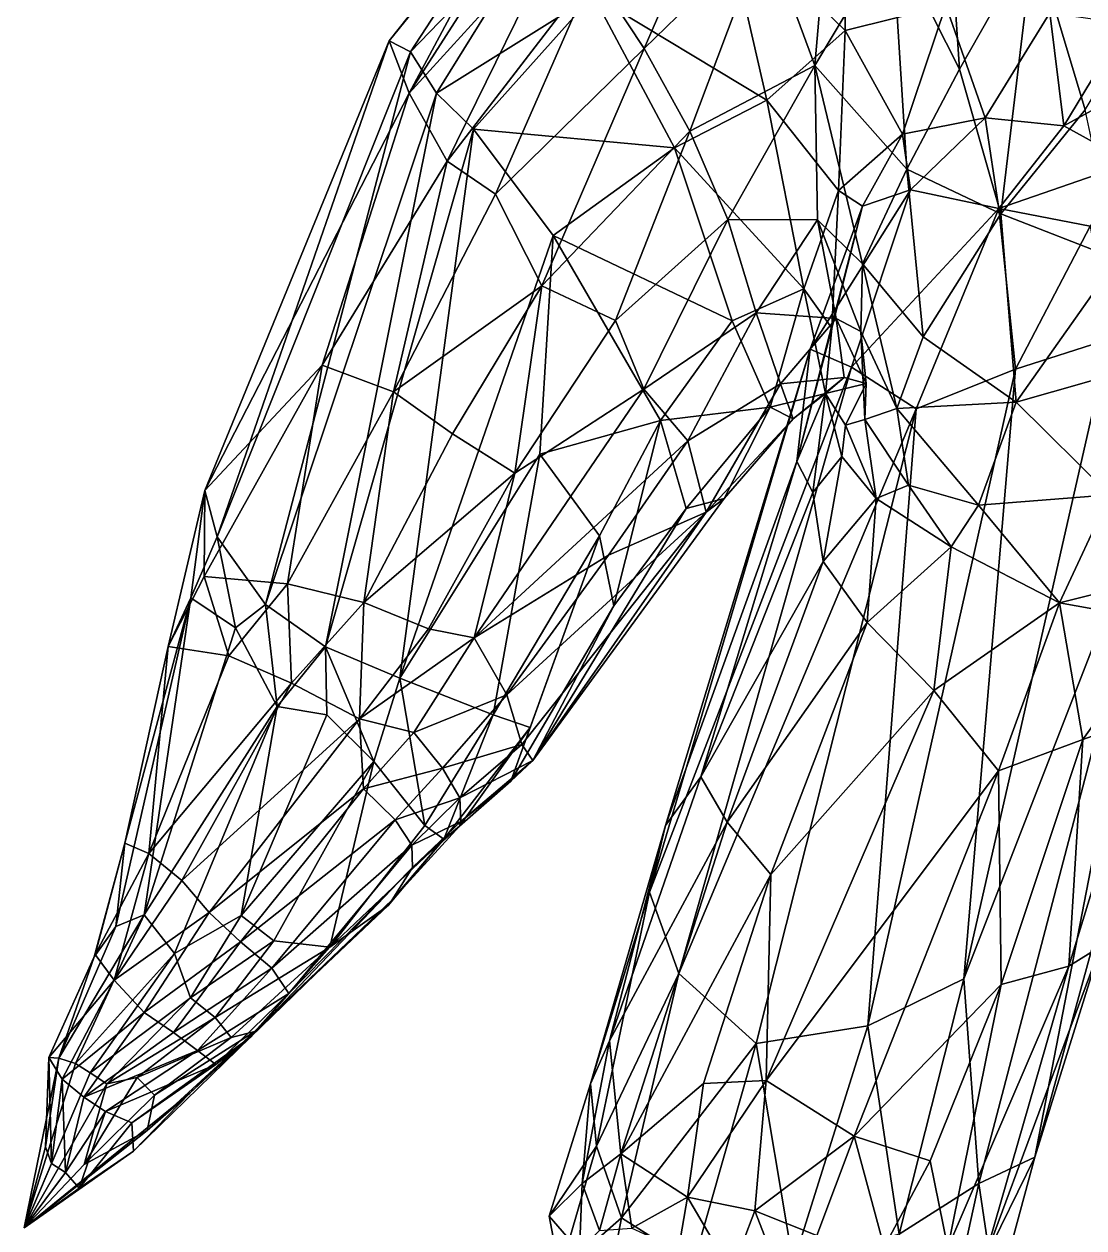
# Model space of a CAD drawing. Extents: x -0.45 to 0.39, y -1.3 to 2.18.
# Drawn here: x -0.4478 to -0.3179, y -0.4862 to -0.3386 of the extents above; entities that cross this region are included whole.
import ezdxf

# ---------------------------------------------------------------- set-up
doc = ezdxf.new("R2010")
doc.units = 0

msp = doc.modelspace()

# ---------------------------------------------------------------- linework, layer by layer
for points in [[(-0.37179, -0.3416, 0.28869), (-0.35744, -0.30849, 0.2949), (-0.37803, -0.33211, 0.27847)], [(-0.35744, -0.30849, 0.2949), (-0.37179, -0.3416, 0.28869), (-0.35698, -0.32717, 0.30084)], [(-0.35698, -0.32717, 0.30084), (-0.35089, -0.3437, 0.30683), (-0.34813, -0.31148, 0.30748)], [(-0.35089, -0.3437, 0.30683), (-0.34142, -0.32778, 0.31772), (-0.34813, -0.31148, 0.30748)], [(-0.33508, -0.31546, 0.33056), (-0.34142, -0.32778, 0.31772), (-0.33317, -0.34412, 0.3252)], [(-0.33317, -0.34412, 0.3252), (-0.32404, -0.32808, 0.34252), (-0.33508, -0.31546, 0.33056)], [(-0.40305, -0.34065, 0.23072), (-0.38503, -0.31794, 0.24271), (-0.38516, -0.31857, 0.23251)], [(-0.40305, -0.34065, 0.23072), (-0.40061, -0.34706, 0.25035), (-0.38503, -0.31794, 0.24271)], [(-0.40045, -0.34203, 0.22107), (-0.40305, -0.34065, 0.23072), (-0.38516, -0.31857, 0.23251)], [(-0.38347, -0.32037, 0.25626), (-0.38503, -0.31794, 0.24271), (-0.40061, -0.34706, 0.25035)], [(-0.40045, -0.34203, 0.22107), (-0.38516, -0.31857, 0.23251), (-0.38272, -0.32362, 0.22784)], [(-0.40061, -0.34706, 0.25035), (-0.38159, -0.3262, 0.26818), (-0.38347, -0.32037, 0.25626)], [(-0.34699, -0.3215, 0.22285), (-0.34719, -0.3394, 0.22624), (-0.36203, -0.32495, 0.22889)], [(-0.33483, -0.33635, 0.21745), (-0.34719, -0.3394, 0.22624), (-0.34699, -0.3215, 0.22285)], [(-0.39723, -0.34708, 0.21446), (-0.40045, -0.34203, 0.22107), (-0.38272, -0.32362, 0.22784)], [(-0.38272, -0.32362, 0.22784), (-0.37804, -0.33505, 0.22771), (-0.39723, -0.34708, 0.21446)], [(-0.36203, -0.32495, 0.22889), (-0.35676, -0.34795, 0.23725), (-0.37804, -0.33505, 0.22771)], [(-0.34719, -0.3394, 0.22624), (-0.35676, -0.34795, 0.23725), (-0.36203, -0.32495, 0.22889)], [(-0.39592, -0.3554, 0.26548), (-0.38159, -0.3262, 0.26818), (-0.40061, -0.34706, 0.25035)], [(-0.39592, -0.3554, 0.26548), (-0.37803, -0.33211, 0.27847), (-0.38159, -0.3262, 0.26818)], [(-0.3662, -0.35172, 0.29536), (-0.35698, -0.32717, 0.30084), (-0.37179, -0.3416, 0.28869)], [(-0.35698, -0.32717, 0.30084), (-0.3662, -0.35172, 0.29536), (-0.35089, -0.3437, 0.30683)], [(-0.34142, -0.32778, 0.31772), (-0.35089, -0.3437, 0.30683), (-0.3396, -0.35641, 0.31489)], [(-0.3396, -0.35641, 0.31489), (-0.33317, -0.34412, 0.3252), (-0.34142, -0.32778, 0.31772)], [(-0.32404, -0.32808, 0.34252), (-0.33317, -0.34412, 0.3252), (-0.32808, -0.36187, 0.32076)], [(-0.32808, -0.36187, 0.32076), (-0.31777, -0.34913, 0.33555), (-0.32404, -0.32808, 0.34252)], [(-0.32404, -0.32808, 0.34252), (-0.31777, -0.34913, 0.33555), (-0.31122, -0.33827, 0.34846)], [(-0.39003, -0.35945, 0.27428), (-0.37803, -0.33211, 0.27847), (-0.39592, -0.3554, 0.26548)], [(-0.39003, -0.35945, 0.27428), (-0.37179, -0.3416, 0.28869), (-0.37803, -0.33211, 0.27847)], [(-0.39272, -0.35151, 0.21116), (-0.39723, -0.34708, 0.21446), (-0.37804, -0.33505, 0.22771)], [(-0.37804, -0.33505, 0.22771), (-0.36807, -0.35378, 0.23669), (-0.39272, -0.35151, 0.21116)], [(-0.36807, -0.35378, 0.23669), (-0.37804, -0.33505, 0.22771), (-0.35676, -0.34795, 0.23725)], [(-0.33483, -0.33635, 0.21745), (-0.34016, -0.3521, 0.21792), (-0.34719, -0.3394, 0.22624)], [(-0.33003, -0.35012, 0.20637), (-0.34016, -0.3521, 0.21792), (-0.33483, -0.33635, 0.21745)], [(-0.32211, -0.33722, 0.2117), (-0.33003, -0.35012, 0.20637), (-0.33483, -0.33635, 0.21745)], [(-0.32036, -0.3511, 0.20284), (-0.33003, -0.35012, 0.20637), (-0.32211, -0.33722, 0.2117)], [(-0.31279, -0.33853, 0.20941), (-0.32036, -0.3511, 0.20284), (-0.32211, -0.33722, 0.2117)], [(-0.31279, -0.33853, 0.20941), (-0.30607, -0.34323, 0.20813), (-0.32036, -0.3511, 0.20284)], [(-0.42414, -0.40146, 0.21953), (-0.42563, -0.39577, 0.23639), (-0.40305, -0.34065, 0.23072)], [(-0.42563, -0.39577, 0.23639), (-0.40061, -0.34706, 0.25035), (-0.40305, -0.34065, 0.23072)], [(-0.42414, -0.40146, 0.21953), (-0.40305, -0.34065, 0.23072), (-0.40045, -0.34203, 0.22107)], [(-0.34719, -0.3394, 0.22624), (-0.34797, -0.35899, 0.23458), (-0.35676, -0.34795, 0.23725)], [(-0.34016, -0.3521, 0.21792), (-0.34797, -0.35899, 0.23458), (-0.34719, -0.3394, 0.22624)], [(-0.4182, -0.40975, 0.20954), (-0.42414, -0.40146, 0.21953), (-0.40045, -0.34203, 0.22107)], [(-0.4182, -0.40975, 0.20954), (-0.40045, -0.34203, 0.22107), (-0.39723, -0.34708, 0.21446)], [(-0.38435, -0.37071, 0.28103), (-0.37179, -0.3416, 0.28869), (-0.39003, -0.35945, 0.27428)], [(-0.37179, -0.3416, 0.28869), (-0.38435, -0.37071, 0.28103), (-0.3662, -0.35172, 0.29536)], [(-0.36154, -0.36255, 0.2973), (-0.35089, -0.3437, 0.30683), (-0.3662, -0.35172, 0.29536)], [(-0.35058, -0.36262, 0.30222), (-0.35089, -0.3437, 0.30683), (-0.36154, -0.36255, 0.2973)], [(-0.34506, -0.36801, 0.3062), (-0.35089, -0.3437, 0.30683), (-0.35058, -0.36262, 0.30222)], [(-0.34506, -0.36801, 0.3062), (-0.3396, -0.35641, 0.31489), (-0.35089, -0.3437, 0.30683)], [(-0.30607, -0.34323, 0.20813), (-0.31215, -0.35562, 0.20112), (-0.32036, -0.3511, 0.20284)], [(-0.33317, -0.34412, 0.3252), (-0.3396, -0.35641, 0.31489), (-0.32808, -0.36187, 0.32076)], [(-0.42563, -0.39577, 0.23639), (-0.41127, -0.38041, 0.2567), (-0.40061, -0.34706, 0.25035)], [(-0.41083, -0.41495, 0.20322), (-0.4182, -0.40975, 0.20954), (-0.39723, -0.34708, 0.21446)], [(-0.41127, -0.38041, 0.2567), (-0.39592, -0.3554, 0.26548), (-0.40061, -0.34706, 0.25035)], [(-0.39723, -0.34708, 0.21446), (-0.39272, -0.35151, 0.21116), (-0.41083, -0.41495, 0.20322)], [(-0.35676, -0.34795, 0.23725), (-0.35223, -0.37107, 0.2485), (-0.36807, -0.35378, 0.23669)], [(-0.34797, -0.35899, 0.23458), (-0.35223, -0.37107, 0.2485), (-0.35676, -0.34795, 0.23725)], [(-0.31777, -0.34913, 0.33555), (-0.32808, -0.36187, 0.32076), (-0.31384, -0.36744, 0.3219)], [(-0.33003, -0.35012, 0.20637), (-0.33917, -0.35892, 0.19894), (-0.34016, -0.3521, 0.21792)], [(-0.32835, -0.3612, 0.19031), (-0.33917, -0.35892, 0.19894), (-0.33003, -0.35012, 0.20637)], [(-0.32036, -0.3511, 0.20284), (-0.32835, -0.3612, 0.19031), (-0.33003, -0.35012, 0.20637)], [(-0.32036, -0.3511, 0.20284), (-0.31215, -0.35562, 0.20112), (-0.32835, -0.3612, 0.19031)], [(-0.40175, -0.41878, 0.20201), (-0.41083, -0.41495, 0.20322), (-0.39272, -0.35151, 0.21116)], [(-0.39272, -0.35151, 0.21116), (-0.38295, -0.36454, 0.21816), (-0.40175, -0.41878, 0.20201)], [(-0.38295, -0.36454, 0.21816), (-0.39272, -0.35151, 0.21116), (-0.36807, -0.35378, 0.23669)], [(-0.3753, -0.37493, 0.2872), (-0.3662, -0.35172, 0.29536), (-0.38435, -0.37071, 0.28103)], [(-0.3753, -0.37493, 0.2872), (-0.36154, -0.36255, 0.2973), (-0.3662, -0.35172, 0.29536)], [(-0.34016, -0.3521, 0.21792), (-0.34504, -0.36091, 0.21502), (-0.34797, -0.35899, 0.23458)], [(-0.33917, -0.35892, 0.19894), (-0.34504, -0.36091, 0.21502), (-0.34016, -0.3521, 0.21792)], [(-0.36807, -0.35378, 0.23669), (-0.36103, -0.375, 0.24756), (-0.38295, -0.36454, 0.21816)], [(-0.36103, -0.375, 0.24756), (-0.36807, -0.35378, 0.23669), (-0.35223, -0.37107, 0.2485)], [(-0.41127, -0.38041, 0.2567), (-0.40252, -0.38368, 0.2665), (-0.39592, -0.3554, 0.26548)], [(-0.40252, -0.38368, 0.2665), (-0.39003, -0.35945, 0.27428), (-0.39592, -0.3554, 0.26548)], [(-0.31215, -0.35562, 0.20112), (-0.31714, -0.36338, 0.18804), (-0.32835, -0.3612, 0.19031)], [(-0.3396, -0.35641, 0.31489), (-0.34506, -0.36801, 0.3062), (-0.33761, -0.37693, 0.30736)], [(-0.33761, -0.37693, 0.30736), (-0.32808, -0.36187, 0.32076), (-0.3396, -0.35641, 0.31489)], [(-0.39003, -0.35945, 0.27428), (-0.40252, -0.38368, 0.2665), (-0.38435, -0.37071, 0.28103)], [(-0.34797, -0.35899, 0.23458), (-0.34882, -0.37587, 0.24497), (-0.35223, -0.37107, 0.2485)], [(-0.35146, -0.37845, 0.20666), (-0.34504, -0.36091, 0.21502), (-0.33917, -0.35892, 0.19894)], [(-0.34639, -0.38065, 0.19182), (-0.35146, -0.37845, 0.20666), (-0.33917, -0.35892, 0.19894)], [(-0.34504, -0.36091, 0.21502), (-0.34882, -0.37587, 0.24497), (-0.34797, -0.35899, 0.23458)], [(-0.34639, -0.38065, 0.19182), (-0.33917, -0.35892, 0.19894), (-0.32835, -0.3612, 0.19031)], [(-0.35311, -0.39222, 0.23801), (-0.34882, -0.37587, 0.24497), (-0.34504, -0.36091, 0.21502)], [(-0.35146, -0.37845, 0.20666), (-0.35311, -0.39222, 0.23801), (-0.34504, -0.36091, 0.21502)], [(-0.33848, -0.38577, 0.18395), (-0.34639, -0.38065, 0.19182), (-0.32835, -0.3612, 0.19031)], [(-0.33848, -0.38577, 0.18395), (-0.32835, -0.3612, 0.19031), (-0.32631, -0.3809, 0.18282)], [(-0.32835, -0.3612, 0.19031), (-0.31714, -0.36338, 0.18804), (-0.32631, -0.3809, 0.18282)], [(-0.37185, -0.38337, 0.2873), (-0.36154, -0.36255, 0.2973), (-0.3753, -0.37493, 0.2872)], [(-0.35806, -0.374, 0.29238), (-0.36154, -0.36255, 0.2973), (-0.37185, -0.38337, 0.2873)], [(-0.35806, -0.374, 0.29238), (-0.35058, -0.36262, 0.30222), (-0.36154, -0.36255, 0.2973)], [(-0.34829, -0.3747, 0.29171), (-0.35058, -0.36262, 0.30222), (-0.35806, -0.374, 0.29238)], [(-0.34526, -0.37631, 0.30018), (-0.34506, -0.36801, 0.3062), (-0.35058, -0.36262, 0.30222)], [(-0.34526, -0.37631, 0.30018), (-0.35058, -0.36262, 0.30222), (-0.34829, -0.3747, 0.29171)], [(-0.32808, -0.36187, 0.32076), (-0.33761, -0.37693, 0.30736), (-0.32622, -0.38496, 0.30389)], [(-0.32622, -0.38496, 0.30389), (-0.31384, -0.36744, 0.3219), (-0.32808, -0.36187, 0.32076)], [(-0.32631, -0.3809, 0.18282), (-0.31714, -0.36338, 0.18804), (-0.31482, -0.37724, 0.18593)], [(-0.38458, -0.39131, 0.21314), (-0.40175, -0.41878, 0.20201), (-0.38295, -0.36454, 0.21816)], [(-0.38295, -0.36454, 0.21816), (-0.36978, -0.38721, 0.2386), (-0.38458, -0.39131, 0.21314)], [(-0.36978, -0.38721, 0.2386), (-0.38295, -0.36454, 0.21816), (-0.36103, -0.375, 0.24756)], [(-0.34086, -0.38571, 0.29925), (-0.34506, -0.36801, 0.3062), (-0.34526, -0.37631, 0.30018)], [(-0.34086, -0.38571, 0.29925), (-0.33761, -0.37693, 0.30736), (-0.34506, -0.36801, 0.3062)], [(-0.31384, -0.36744, 0.3219), (-0.32622, -0.38496, 0.30389), (-0.30337, -0.37847, 0.31176)], [(-0.39529, -0.38884, 0.27369), (-0.38435, -0.37071, 0.28103), (-0.40252, -0.38368, 0.2665)], [(-0.39529, -0.38884, 0.27369), (-0.38765, -0.39367, 0.27858), (-0.38435, -0.37071, 0.28103)], [(-0.38765, -0.39367, 0.27858), (-0.3753, -0.37493, 0.2872), (-0.38435, -0.37071, 0.28103)], [(-0.36103, -0.375, 0.24756), (-0.35223, -0.37107, 0.2485), (-0.35638, -0.38556, 0.25587)], [(-0.35223, -0.37107, 0.2485), (-0.34957, -0.38389, 0.26072), (-0.35638, -0.38556, 0.25587)], [(-0.34882, -0.37587, 0.24497), (-0.34957, -0.38389, 0.26072), (-0.35223, -0.37107, 0.2485)], [(-0.36644, -0.38969, 0.28265), (-0.35806, -0.374, 0.29238), (-0.37185, -0.38337, 0.2873)], [(-0.35508, -0.38272, 0.28131), (-0.35806, -0.374, 0.29238), (-0.36644, -0.38969, 0.28265)], [(-0.35508, -0.38272, 0.28131), (-0.34829, -0.3747, 0.29171), (-0.35806, -0.374, 0.29238)], [(-0.34731, -0.38191, 0.27523), (-0.34829, -0.3747, 0.29171), (-0.35508, -0.38272, 0.28131)], [(-0.34459, -0.38266, 0.2859), (-0.34829, -0.3747, 0.29171), (-0.34731, -0.38191, 0.27523)], [(-0.34459, -0.38266, 0.2859), (-0.34526, -0.37631, 0.30018), (-0.34829, -0.3747, 0.29171)], [(-0.3753, -0.37493, 0.2872), (-0.38765, -0.39367, 0.27858), (-0.37185, -0.38337, 0.2873)], [(-0.36103, -0.375, 0.24756), (-0.35638, -0.38556, 0.25587), (-0.36978, -0.38721, 0.2386)], [(-0.34882, -0.37587, 0.24497), (-0.35311, -0.39222, 0.23801), (-0.34957, -0.38389, 0.26072)], [(-0.34476, -0.38708, 0.29471), (-0.34526, -0.37631, 0.30018), (-0.34459, -0.38266, 0.2859)], [(-0.34476, -0.38708, 0.29471), (-0.34086, -0.38571, 0.29925), (-0.34526, -0.37631, 0.30018)], [(-0.33761, -0.37693, 0.30736), (-0.34086, -0.38571, 0.29925), (-0.32622, -0.38496, 0.30389)], [(-0.33264, -0.45562, 0.19824), (-0.31482, -0.37724, 0.18593), (-0.30683, -0.38925, 0.20002)], [(-0.32631, -0.3809, 0.18282), (-0.31482, -0.37724, 0.18593), (-0.33264, -0.45562, 0.19824)], [(-0.37115, -0.44503, 0.21327), (-0.36917, -0.43685, 0.23075), (-0.35146, -0.37845, 0.20666)], [(-0.37115, -0.44503, 0.21327), (-0.35146, -0.37845, 0.20666), (-0.34639, -0.38065, 0.19182)], [(-0.36917, -0.43685, 0.23075), (-0.35311, -0.39222, 0.23801), (-0.35146, -0.37845, 0.20666)], [(-0.31473, -0.39631, 0.29394), (-0.30337, -0.37847, 0.31176), (-0.32622, -0.38496, 0.30389)], [(-0.42573, -0.40631, 0.24985), (-0.41549, -0.40724, 0.26027), (-0.41127, -0.38041, 0.2567)], [(-0.42573, -0.40631, 0.24985), (-0.41127, -0.38041, 0.2567), (-0.42563, -0.39577, 0.23639)], [(-0.41549, -0.40724, 0.26027), (-0.40252, -0.38368, 0.2665), (-0.41127, -0.38041, 0.2567)], [(-0.36755, -0.45499, 0.2015), (-0.37115, -0.44503, 0.21327), (-0.34639, -0.38065, 0.19182)], [(-0.36755, -0.45499, 0.2015), (-0.34639, -0.38065, 0.19182), (-0.33848, -0.38577, 0.18395)], [(-0.35356, -0.387, 0.26847), (-0.34731, -0.38191, 0.27523), (-0.35508, -0.38272, 0.28131)], [(-0.34957, -0.38389, 0.26072), (-0.34731, -0.38191, 0.27523), (-0.35356, -0.387, 0.26847)], [(-0.34957, -0.38389, 0.26072), (-0.34459, -0.38266, 0.2859), (-0.34731, -0.38191, 0.27523)], [(-0.33848, -0.38577, 0.18395), (-0.32631, -0.3809, 0.18282), (-0.34438, -0.46138, 0.19526)], [(-0.34438, -0.46138, 0.19526), (-0.32631, -0.3809, 0.18282), (-0.33264, -0.45562, 0.19824)], [(-0.36644, -0.38969, 0.28265), (-0.37185, -0.38337, 0.2873), (-0.39265, -0.41384, 0.27559)], [(-0.39265, -0.41384, 0.27559), (-0.37185, -0.38337, 0.2873), (-0.38765, -0.39367, 0.27858)], [(-0.3642, -0.39842, 0.27483), (-0.35508, -0.38272, 0.28131), (-0.36644, -0.38969, 0.28265)], [(-0.35356, -0.387, 0.26847), (-0.35508, -0.38272, 0.28131), (-0.3642, -0.39842, 0.27483)], [(-0.34957, -0.38389, 0.26072), (-0.34714, -0.38777, 0.28397), (-0.34459, -0.38266, 0.2859)], [(-0.34714, -0.38777, 0.28397), (-0.34476, -0.38708, 0.29471), (-0.34459, -0.38266, 0.2859)], [(-0.41549, -0.40724, 0.26027), (-0.40613, -0.4095, 0.26799), (-0.40252, -0.38368, 0.2665)], [(-0.40613, -0.4095, 0.26799), (-0.39529, -0.38884, 0.27369), (-0.40252, -0.38368, 0.2665)], [(-0.35638, -0.38556, 0.25587), (-0.34957, -0.38389, 0.26072), (-0.35356, -0.387, 0.26847)], [(-0.35112, -0.39601, 0.25536), (-0.34957, -0.38389, 0.26072), (-0.35311, -0.39222, 0.23801)], [(-0.34758, -0.3916, 0.27033), (-0.34957, -0.38389, 0.26072), (-0.35112, -0.39601, 0.25536)], [(-0.34957, -0.38389, 0.26072), (-0.34758, -0.3916, 0.27033), (-0.34714, -0.38777, 0.28397)], [(-0.33085, -0.39759, 0.29103), (-0.32622, -0.38496, 0.30389), (-0.34086, -0.38571, 0.29925)], [(-0.32622, -0.38496, 0.30389), (-0.33085, -0.39759, 0.29103), (-0.31473, -0.39631, 0.29394)], [(-0.36665, -0.39799, 0.25143), (-0.36978, -0.38721, 0.2386), (-0.35638, -0.38556, 0.25587)], [(-0.35809, -0.46358, 0.19648), (-0.36755, -0.45499, 0.2015), (-0.33848, -0.38577, 0.18395)], [(-0.36665, -0.39799, 0.25143), (-0.35638, -0.38556, 0.25587), (-0.36199, -0.39678, 0.26273)], [(-0.35638, -0.38556, 0.25587), (-0.35356, -0.387, 0.26847), (-0.36199, -0.39678, 0.26273)], [(-0.35809, -0.46358, 0.19648), (-0.33848, -0.38577, 0.18395), (-0.34438, -0.46138, 0.19526)], [(-0.34476, -0.38708, 0.29471), (-0.33942, -0.39512, 0.2908), (-0.34086, -0.38571, 0.29925)], [(-0.33085, -0.39759, 0.29103), (-0.34086, -0.38571, 0.29925), (-0.33942, -0.39512, 0.2908)], [(-0.37726, -0.40133, 0.2243), (-0.38458, -0.39131, 0.21314), (-0.36978, -0.38721, 0.2386)], [(-0.37726, -0.40133, 0.2243), (-0.36978, -0.38721, 0.2386), (-0.37553, -0.4099, 0.24283)], [(-0.36978, -0.38721, 0.2386), (-0.36665, -0.39799, 0.25143), (-0.37553, -0.4099, 0.24283)], [(-0.36199, -0.39678, 0.26273), (-0.35356, -0.387, 0.26847), (-0.3642, -0.39842, 0.27483)], [(-0.34714, -0.38777, 0.28397), (-0.34758, -0.3916, 0.27033), (-0.34339, -0.39675, 0.28111)], [(-0.34714, -0.38777, 0.28397), (-0.34339, -0.39675, 0.28111), (-0.34476, -0.38708, 0.29471)], [(-0.33942, -0.39512, 0.2908), (-0.34476, -0.38708, 0.29471), (-0.34339, -0.39675, 0.28111)], [(-0.39529, -0.38884, 0.27369), (-0.40613, -0.4095, 0.26799), (-0.38765, -0.39367, 0.27858)], [(-0.33264, -0.45562, 0.19824), (-0.30683, -0.38925, 0.20002), (-0.3308, -0.48072, 0.21714)], [(-0.3308, -0.48072, 0.21714), (-0.30683, -0.38925, 0.20002), (-0.32392, -0.4775, 0.23094)], [(-0.30683, -0.38925, 0.20002), (-0.31536, -0.44617, 0.22929), (-0.32392, -0.4775, 0.23094)], [(-0.37619, -0.4037, 0.27687), (-0.36644, -0.38969, 0.28265), (-0.39265, -0.41384, 0.27559)], [(-0.3642, -0.39842, 0.27483), (-0.36644, -0.38969, 0.28265), (-0.37619, -0.4037, 0.27687)], [(-0.39032, -0.42329, 0.21114), (-0.40175, -0.41878, 0.20201), (-0.38458, -0.39131, 0.21314)], [(-0.38458, -0.39131, 0.21314), (-0.37726, -0.40133, 0.2243), (-0.39032, -0.42329, 0.21114)], [(-0.36917, -0.43685, 0.23075), (-0.36484, -0.43088, 0.2458), (-0.35311, -0.39222, 0.23801)], [(-0.36484, -0.43088, 0.2458), (-0.35112, -0.39601, 0.25536), (-0.35311, -0.39222, 0.23801)], [(-0.34987, -0.40447, 0.26574), (-0.34758, -0.3916, 0.27033), (-0.35112, -0.39601, 0.25536)], [(-0.34339, -0.39675, 0.28111), (-0.34758, -0.3916, 0.27033), (-0.34987, -0.40447, 0.26574)], [(-0.39822, -0.41275, 0.27311), (-0.38765, -0.39367, 0.27858), (-0.40613, -0.4095, 0.26799)], [(-0.39822, -0.41275, 0.27311), (-0.39265, -0.41384, 0.27559), (-0.38765, -0.39367, 0.27858)], [(-0.3342, -0.40267, 0.28326), (-0.33942, -0.39512, 0.2908), (-0.34339, -0.39675, 0.28111)], [(-0.33942, -0.39512, 0.2908), (-0.3342, -0.40267, 0.28326), (-0.33085, -0.39759, 0.29103)], [(-0.43011, -0.41489, 0.24533), (-0.42573, -0.40631, 0.24985), (-0.42563, -0.39577, 0.23639)], [(-0.42736, -0.40892, 0.22963), (-0.43011, -0.41489, 0.24533), (-0.42563, -0.39577, 0.23639)], [(-0.42736, -0.40892, 0.22963), (-0.42563, -0.39577, 0.23639), (-0.42414, -0.40146, 0.21953)], [(-0.36665, -0.39799, 0.25143), (-0.36199, -0.39678, 0.26273), (-0.38546, -0.42886, 0.25467)], [(-0.38546, -0.42886, 0.25467), (-0.36199, -0.39678, 0.26273), (-0.3642, -0.39842, 0.27483)], [(-0.34987, -0.40447, 0.26574), (-0.35112, -0.39601, 0.25536), (-0.36484, -0.43088, 0.2458)], [(-0.34448, -0.41198, 0.2726), (-0.34339, -0.39675, 0.28111), (-0.34987, -0.40447, 0.26574)], [(-0.3342, -0.40267, 0.28326), (-0.34339, -0.39675, 0.28111), (-0.34448, -0.41198, 0.2726)], [(-0.3209, -0.40953, 0.28146), (-0.31473, -0.39631, 0.29394), (-0.33085, -0.39759, 0.29103)], [(-0.3209, -0.40953, 0.28146), (-0.30089, -0.40451, 0.28629), (-0.31473, -0.39631, 0.29394)], [(-0.37553, -0.4099, 0.24283), (-0.36665, -0.39799, 0.25143), (-0.38546, -0.42886, 0.25467)], [(-0.3209, -0.40953, 0.28146), (-0.33085, -0.39759, 0.29103), (-0.3342, -0.40267, 0.28326)], [(-0.3642, -0.39842, 0.27483), (-0.37619, -0.4037, 0.27687), (-0.38861, -0.42083, 0.27387)], [(-0.38677, -0.4269, 0.26666), (-0.3642, -0.39842, 0.27483), (-0.38861, -0.42083, 0.27387)], [(-0.38546, -0.42886, 0.25467), (-0.3642, -0.39842, 0.27483), (-0.38677, -0.4269, 0.26666)], [(-0.38578, -0.42484, 0.22263), (-0.39032, -0.42329, 0.21114), (-0.37726, -0.40133, 0.2243)], [(-0.37726, -0.40133, 0.2243), (-0.37553, -0.4099, 0.24283), (-0.38812, -0.4314, 0.24191)], [(-0.38578, -0.42484, 0.22263), (-0.37726, -0.40133, 0.2243), (-0.38812, -0.4314, 0.24191)], [(-0.42187, -0.4126, 0.21752), (-0.42736, -0.40892, 0.22963), (-0.42414, -0.40146, 0.21953)], [(-0.42187, -0.4126, 0.21752), (-0.42414, -0.40146, 0.21953), (-0.4182, -0.40975, 0.20954)], [(-0.33631, -0.42031, 0.27688), (-0.3342, -0.40267, 0.28326), (-0.34448, -0.41198, 0.2726)], [(-0.3209, -0.40953, 0.28146), (-0.3342, -0.40267, 0.28326), (-0.33631, -0.42031, 0.27688)], [(-0.38861, -0.42083, 0.27387), (-0.37619, -0.4037, 0.27687), (-0.39265, -0.41384, 0.27559)], [(-0.36162, -0.43643, 0.25829), (-0.34987, -0.40447, 0.26574), (-0.36484, -0.43088, 0.2458)], [(-0.34448, -0.41198, 0.2726), (-0.34987, -0.40447, 0.26574), (-0.36162, -0.43643, 0.25829)], [(-0.30089, -0.40451, 0.28629), (-0.3209, -0.40953, 0.28146), (-0.30776, -0.41191, 0.27482)], [(-0.43011, -0.41489, 0.24533), (-0.42271, -0.41603, 0.25603), (-0.42573, -0.40631, 0.24985)], [(-0.41549, -0.40724, 0.26027), (-0.42573, -0.40631, 0.24985), (-0.42271, -0.41603, 0.25603)], [(-0.42271, -0.41603, 0.25603), (-0.41501, -0.4194, 0.26375), (-0.41549, -0.40724, 0.26027)], [(-0.40613, -0.4095, 0.26799), (-0.41549, -0.40724, 0.26027), (-0.41501, -0.4194, 0.26375)], [(-0.43653, -0.44921, 0.23512), (-0.42736, -0.40892, 0.22963), (-0.43308, -0.4478, 0.22645)], [(-0.43653, -0.44921, 0.23512), (-0.43545, -0.43901, 0.24535), (-0.42736, -0.40892, 0.22963)], [(-0.43011, -0.41489, 0.24533), (-0.42736, -0.40892, 0.22963), (-0.43545, -0.43901, 0.24535)], [(-0.42736, -0.40892, 0.22963), (-0.42187, -0.4126, 0.21752), (-0.43308, -0.4478, 0.22645)], [(-0.41675, -0.42227, 0.20999), (-0.42187, -0.4126, 0.21752), (-0.4182, -0.40975, 0.20954)], [(-0.41675, -0.42227, 0.20999), (-0.4182, -0.40975, 0.20954), (-0.41083, -0.41495, 0.20322)], [(-0.41501, -0.4194, 0.26375), (-0.4067, -0.42375, 0.27033), (-0.40613, -0.4095, 0.26799)], [(-0.39822, -0.41275, 0.27311), (-0.40613, -0.4095, 0.26799), (-0.4067, -0.42375, 0.27033)], [(-0.38812, -0.4314, 0.24191), (-0.37553, -0.4099, 0.24283), (-0.38546, -0.42886, 0.25467)], [(-0.32839, -0.43013, 0.27651), (-0.3209, -0.40953, 0.28146), (-0.33631, -0.42031, 0.27688)], [(-0.32839, -0.43013, 0.27651), (-0.31807, -0.42631, 0.27062), (-0.3209, -0.40953, 0.28146)], [(-0.30776, -0.41191, 0.27482), (-0.3209, -0.40953, 0.28146), (-0.31807, -0.42631, 0.27062)], [(-0.42187, -0.4126, 0.21752), (-0.41675, -0.42227, 0.20999), (-0.43308, -0.4478, 0.22645)], [(-0.39265, -0.41384, 0.27559), (-0.39822, -0.41275, 0.27311), (-0.4067, -0.42375, 0.27033)], [(-0.35626, -0.44284, 0.26611), (-0.34448, -0.41198, 0.2726), (-0.36162, -0.43643, 0.25829)], [(-0.33631, -0.42031, 0.27688), (-0.34448, -0.41198, 0.2726), (-0.35626, -0.44284, 0.26611)], [(-0.31807, -0.42631, 0.27062), (-0.3104, -0.42358, 0.25958), (-0.30776, -0.41191, 0.27482)], [(-0.40004, -0.42543, 0.27214), (-0.39265, -0.41384, 0.27559), (-0.4067, -0.42375, 0.27033)], [(-0.38861, -0.42083, 0.27387), (-0.39265, -0.41384, 0.27559), (-0.40004, -0.42543, 0.27214)], [(-0.43545, -0.43901, 0.24535), (-0.43248, -0.44028, 0.25471), (-0.43011, -0.41489, 0.24533)], [(-0.42271, -0.41603, 0.25603), (-0.43011, -0.41489, 0.24533), (-0.43248, -0.44028, 0.25471)], [(-0.41501, -0.4194, 0.26375), (-0.42271, -0.41603, 0.25603), (-0.43248, -0.44028, 0.25471)], [(-0.41067, -0.42327, 0.205), (-0.41675, -0.42227, 0.20999), (-0.41083, -0.41495, 0.20322)], [(-0.41083, -0.41495, 0.20322), (-0.40175, -0.41878, 0.20201), (-0.40494, -0.429, 0.20553)], [(-0.41067, -0.42327, 0.205), (-0.41083, -0.41495, 0.20322), (-0.40494, -0.429, 0.20553)], [(-0.40494, -0.429, 0.20553), (-0.40175, -0.41878, 0.20201), (-0.39866, -0.43685, 0.21273)], [(-0.40175, -0.41878, 0.20201), (-0.39032, -0.42329, 0.21114), (-0.39866, -0.43685, 0.21273)], [(-0.42847, -0.44357, 0.26125), (-0.41501, -0.4194, 0.26375), (-0.43248, -0.44028, 0.25471)], [(-0.4067, -0.42375, 0.27033), (-0.41501, -0.4194, 0.26375), (-0.42847, -0.44357, 0.26125)], [(-0.35684, -0.46811, 0.26734), (-0.33631, -0.42031, 0.27688), (-0.35626, -0.44284, 0.26611)], [(-0.32839, -0.43013, 0.27651), (-0.33631, -0.42031, 0.27688), (-0.35684, -0.46811, 0.26734)], [(-0.39651, -0.4298, 0.26905), (-0.38861, -0.42083, 0.27387), (-0.40004, -0.42543, 0.27214)], [(-0.38677, -0.4269, 0.26666), (-0.38861, -0.42083, 0.27387), (-0.39651, -0.4298, 0.26905)], [(-0.42934, -0.45254, 0.22126), (-0.43308, -0.4478, 0.22645), (-0.41675, -0.42227, 0.20999)], [(-0.41675, -0.42227, 0.20999), (-0.42117, -0.44787, 0.21633), (-0.42934, -0.45254, 0.22126)], [(-0.42117, -0.44787, 0.21633), (-0.41675, -0.42227, 0.20999), (-0.41067, -0.42327, 0.205)], [(-0.42117, -0.44787, 0.21633), (-0.41067, -0.42327, 0.205), (-0.40494, -0.429, 0.20553)], [(-0.39866, -0.43685, 0.21273), (-0.39032, -0.42329, 0.21114), (-0.39634, -0.4385, 0.22382)], [(-0.39032, -0.42329, 0.21114), (-0.38578, -0.42484, 0.22263), (-0.39634, -0.4385, 0.22382)], [(-0.42512, -0.44752, 0.26466), (-0.4067, -0.42375, 0.27033), (-0.42847, -0.44357, 0.26125)], [(-0.4062, -0.43233, 0.27003), (-0.4067, -0.42375, 0.27033), (-0.42512, -0.44752, 0.26466)], [(-0.4062, -0.43233, 0.27003), (-0.40004, -0.42543, 0.27214), (-0.4067, -0.42375, 0.27033)], [(-0.39634, -0.4385, 0.22382), (-0.38578, -0.42484, 0.22263), (-0.39443, -0.43692, 0.23833)], [(-0.38578, -0.42484, 0.22263), (-0.38812, -0.4314, 0.24191), (-0.39443, -0.43692, 0.23833)], [(-0.3104, -0.42358, 0.25958), (-0.31807, -0.42631, 0.27062), (-0.31977, -0.45409, 0.25674)], [(-0.31977, -0.45409, 0.25674), (-0.3159, -0.45167, 0.24486), (-0.3104, -0.42358, 0.25958)], [(-0.39651, -0.4298, 0.26905), (-0.40004, -0.42543, 0.27214), (-0.4062, -0.43233, 0.27003)], [(-0.31807, -0.42631, 0.27062), (-0.32839, -0.43013, 0.27651), (-0.32804, -0.45632, 0.26583)], [(-0.32804, -0.45632, 0.26583), (-0.31977, -0.45409, 0.25674), (-0.31807, -0.42631, 0.27062)], [(-0.39438, -0.43347, 0.26092), (-0.38677, -0.4269, 0.26666), (-0.39651, -0.4298, 0.26905)], [(-0.38546, -0.42886, 0.25467), (-0.38677, -0.4269, 0.26666), (-0.39438, -0.43347, 0.26092)], [(-0.41716, -0.45096, 0.21717), (-0.42117, -0.44787, 0.21633), (-0.40494, -0.429, 0.20553)], [(-0.41716, -0.45096, 0.21717), (-0.40494, -0.429, 0.20553), (-0.4103, -0.45174, 0.22085)], [(-0.39866, -0.43685, 0.21273), (-0.4103, -0.45174, 0.22085), (-0.40494, -0.429, 0.20553)], [(-0.39425, -0.43634, 0.25037), (-0.38546, -0.42886, 0.25467), (-0.39438, -0.43347, 0.26092)], [(-0.38812, -0.4314, 0.24191), (-0.38546, -0.42886, 0.25467), (-0.39425, -0.43634, 0.25037)], [(-0.4023, -0.43615, 0.26629), (-0.39651, -0.4298, 0.26905), (-0.4062, -0.43233, 0.27003)], [(-0.39438, -0.43347, 0.26092), (-0.39651, -0.4298, 0.26905), (-0.4023, -0.43615, 0.26629)], [(-0.34607, -0.47493, 0.26845), (-0.32839, -0.43013, 0.27651), (-0.35684, -0.46811, 0.26734)], [(-0.34607, -0.47493, 0.26845), (-0.32804, -0.45632, 0.26583), (-0.32839, -0.43013, 0.27651)], [(-0.42125, -0.45109, 0.26588), (-0.4062, -0.43233, 0.27003), (-0.42512, -0.44752, 0.26466)], [(-0.4023, -0.43615, 0.26629), (-0.4062, -0.43233, 0.27003), (-0.42125, -0.45109, 0.26588)], [(-0.39443, -0.43692, 0.23833), (-0.38812, -0.4314, 0.24191), (-0.39425, -0.43634, 0.25037)], [(-0.37604, -0.46323, 0.24358), (-0.36484, -0.43088, 0.2458), (-0.36917, -0.43685, 0.23075)], [(-0.36162, -0.43643, 0.25829), (-0.36484, -0.43088, 0.2458), (-0.37604, -0.46323, 0.24358)], [(-0.40026, -0.43926, 0.25858), (-0.39438, -0.43347, 0.26092), (-0.4023, -0.43615, 0.26629)], [(-0.39425, -0.43634, 0.25037), (-0.39438, -0.43347, 0.26092), (-0.40026, -0.43926, 0.25858)], [(-0.41744, -0.45435, 0.26296), (-0.4023, -0.43615, 0.26629), (-0.42125, -0.45109, 0.26588)], [(-0.41744, -0.45435, 0.26296), (-0.40026, -0.43926, 0.25858), (-0.4023, -0.43615, 0.26629)], [(-0.40019, -0.44199, 0.24836), (-0.39425, -0.43634, 0.25037), (-0.40026, -0.43926, 0.25858)], [(-0.39443, -0.43692, 0.23833), (-0.39425, -0.43634, 0.25037), (-0.40019, -0.44199, 0.24836)], [(-0.37466, -0.47708, 0.25348), (-0.36162, -0.43643, 0.25829), (-0.37604, -0.46323, 0.24358)], [(-0.35626, -0.44284, 0.26611), (-0.36162, -0.43643, 0.25829), (-0.37466, -0.47708, 0.25348)], [(-0.4103, -0.45174, 0.22085), (-0.39866, -0.43685, 0.21273), (-0.39634, -0.4385, 0.22382)], [(-0.40266, -0.44594, 0.2374), (-0.39443, -0.43692, 0.23833), (-0.40019, -0.44199, 0.24836)], [(-0.39443, -0.43692, 0.23833), (-0.40266, -0.44594, 0.2374), (-0.39634, -0.4385, 0.22382)], [(-0.37839, -0.46849, 0.2307), (-0.37604, -0.46323, 0.24358), (-0.36917, -0.43685, 0.23075)], [(-0.37839, -0.46849, 0.2307), (-0.36917, -0.43685, 0.23075), (-0.37115, -0.44503, 0.21327)], [(-0.43545, -0.43901, 0.24535), (-0.43653, -0.44921, 0.23512), (-0.43919, -0.45293, 0.24158)], [(-0.43919, -0.45293, 0.24158), (-0.43905, -0.45265, 0.249), (-0.43545, -0.43901, 0.24535)], [(-0.43248, -0.44028, 0.25471), (-0.43545, -0.43901, 0.24535), (-0.43905, -0.45265, 0.249)], [(-0.40026, -0.43926, 0.25858), (-0.41744, -0.45435, 0.26296), (-0.41535, -0.45745, 0.25609)], [(-0.40019, -0.44199, 0.24836), (-0.40026, -0.43926, 0.25858), (-0.41535, -0.45745, 0.25609)], [(-0.40315, -0.44666, 0.22744), (-0.4103, -0.45174, 0.22085), (-0.39634, -0.4385, 0.22382)], [(-0.40315, -0.44666, 0.22744), (-0.39634, -0.4385, 0.22382), (-0.40266, -0.44594, 0.2374)], [(-0.43905, -0.45265, 0.249), (-0.43676, -0.4558, 0.25498), (-0.43248, -0.44028, 0.25471)], [(-0.42847, -0.44357, 0.26125), (-0.43248, -0.44028, 0.25471), (-0.43676, -0.4558, 0.25498)], [(-0.40266, -0.44594, 0.2374), (-0.40019, -0.44199, 0.24836), (-0.42002, -0.46277, 0.24554)], [(-0.42002, -0.46277, 0.24554), (-0.40019, -0.44199, 0.24836), (-0.41535, -0.45745, 0.25609)], [(-0.42512, -0.44752, 0.26466), (-0.42847, -0.44357, 0.26125), (-0.43676, -0.4558, 0.25498)], [(-0.36451, -0.46845, 0.26371), (-0.35626, -0.44284, 0.26611), (-0.37466, -0.47708, 0.25348)], [(-0.35684, -0.46811, 0.26734), (-0.35626, -0.44284, 0.26611), (-0.36451, -0.46845, 0.26371)], [(-0.37765, -0.47615, 0.2168), (-0.37839, -0.46849, 0.2307), (-0.37115, -0.44503, 0.21327)], [(-0.37765, -0.47615, 0.2168), (-0.37115, -0.44503, 0.21327), (-0.36755, -0.45499, 0.2015)], [(-0.42749, -0.46967, 0.23472), (-0.40266, -0.44594, 0.2374), (-0.42002, -0.46277, 0.24554)], [(-0.40266, -0.44594, 0.2374), (-0.42749, -0.46967, 0.23472), (-0.41952, -0.46211, 0.22802)], [(-0.41952, -0.46211, 0.22802), (-0.40315, -0.44666, 0.22744), (-0.40266, -0.44594, 0.2374)], [(-0.41952, -0.46211, 0.22802), (-0.4103, -0.45174, 0.22085), (-0.40315, -0.44666, 0.22744)], [(-0.31536, -0.44617, 0.22929), (-0.3159, -0.45167, 0.24486), (-0.32392, -0.4775, 0.23094)], [(-0.43653, -0.44921, 0.23512), (-0.43308, -0.4478, 0.22645), (-0.44352, -0.46535, 0.23075)], [(-0.4415, -0.466, 0.22533), (-0.44352, -0.46535, 0.23075), (-0.43308, -0.4478, 0.22645)], [(-0.43308, -0.4478, 0.22645), (-0.42934, -0.45254, 0.22126), (-0.4415, -0.466, 0.22533)], [(-0.43305, -0.45978, 0.25913), (-0.42512, -0.44752, 0.26466), (-0.43676, -0.4558, 0.25498)], [(-0.42125, -0.45109, 0.26588), (-0.42512, -0.44752, 0.26466), (-0.43305, -0.45978, 0.25913)], [(-0.42737, -0.45797, 0.22007), (-0.42934, -0.45254, 0.22126), (-0.42117, -0.44787, 0.21633)], [(-0.42737, -0.45797, 0.22007), (-0.42117, -0.44787, 0.21633), (-0.41716, -0.45096, 0.21717)], [(-0.43919, -0.45293, 0.24158), (-0.43653, -0.44921, 0.23512), (-0.44352, -0.46535, 0.23075)], [(-0.42949, -0.46223, 0.26014), (-0.42125, -0.45109, 0.26588), (-0.43305, -0.45978, 0.25913)], [(-0.41744, -0.45435, 0.26296), (-0.42125, -0.45109, 0.26588), (-0.42949, -0.46223, 0.26014)], [(-0.42435, -0.46039, 0.22062), (-0.42737, -0.45797, 0.22007), (-0.41716, -0.45096, 0.21717)], [(-0.42435, -0.46039, 0.22062), (-0.41716, -0.45096, 0.21717), (-0.4103, -0.45174, 0.22085)], [(-0.43905, -0.45265, 0.249), (-0.43919, -0.45293, 0.24158), (-0.44473, -0.46528, 0.24332)], [(-0.43676, -0.4558, 0.25498), (-0.43905, -0.45265, 0.249), (-0.44473, -0.46528, 0.24332)], [(-0.44352, -0.46535, 0.23075), (-0.44473, -0.46528, 0.24332), (-0.43919, -0.45293, 0.24158)], [(-0.43967, -0.46715, 0.22221), (-0.4415, -0.466, 0.22533), (-0.42934, -0.45254, 0.22126)], [(-0.42934, -0.45254, 0.22126), (-0.42737, -0.45797, 0.22007), (-0.43967, -0.46715, 0.22221)], [(-0.42242, -0.46284, 0.22355), (-0.42435, -0.46039, 0.22062), (-0.4103, -0.45174, 0.22085)], [(-0.42242, -0.46284, 0.22355), (-0.4103, -0.45174, 0.22085), (-0.41952, -0.46211, 0.22802)], [(-0.3159, -0.45167, 0.24486), (-0.31977, -0.45409, 0.25674), (-0.33017, -0.49023, 0.2447)], [(-0.33017, -0.49023, 0.2447), (-0.32392, -0.4775, 0.23094), (-0.3159, -0.45167, 0.24486)], [(-0.42654, -0.46441, 0.25666), (-0.41744, -0.45435, 0.26296), (-0.42949, -0.46223, 0.26014)], [(-0.41535, -0.45745, 0.25609), (-0.41744, -0.45435, 0.26296), (-0.42654, -0.46441, 0.25666)], [(-0.31977, -0.45409, 0.25674), (-0.32804, -0.45632, 0.26583), (-0.3346, -0.48863, 0.25628)], [(-0.3346, -0.48863, 0.25628), (-0.33017, -0.49023, 0.2447), (-0.31977, -0.45409, 0.25674)], [(-0.44473, -0.46528, 0.24332), (-0.4431, -0.46793, 0.24871), (-0.43676, -0.4558, 0.25498)], [(-0.43305, -0.45978, 0.25913), (-0.43676, -0.4558, 0.25498), (-0.4431, -0.46793, 0.24871)], [(-0.37458, -0.48495, 0.2055), (-0.37765, -0.47615, 0.2168), (-0.36755, -0.45499, 0.2015)], [(-0.37458, -0.48495, 0.2055), (-0.36755, -0.45499, 0.2015), (-0.35809, -0.46358, 0.19648)], [(-0.34438, -0.46138, 0.19526), (-0.33264, -0.45562, 0.19824), (-0.34056, -0.48692, 0.20684)], [(-0.34056, -0.48692, 0.20684), (-0.33264, -0.45562, 0.19824), (-0.3308, -0.48072, 0.21714)], [(-0.32804, -0.45632, 0.26583), (-0.34607, -0.47493, 0.26845), (-0.33677, -0.47794, 0.26434)], [(-0.33677, -0.47794, 0.26434), (-0.3346, -0.48863, 0.25628), (-0.32804, -0.45632, 0.26583)], [(-0.43763, -0.46849, 0.22056), (-0.43967, -0.46715, 0.22221), (-0.42737, -0.45797, 0.22007)], [(-0.42737, -0.45797, 0.22007), (-0.42435, -0.46039, 0.22062), (-0.43763, -0.46849, 0.22056)], [(-0.42429, -0.46612, 0.25141), (-0.41535, -0.45745, 0.25609), (-0.42654, -0.46441, 0.25666)], [(-0.42002, -0.46277, 0.24554), (-0.41535, -0.45745, 0.25609), (-0.42429, -0.46612, 0.25141)], [(-0.4431, -0.46793, 0.24871), (-0.44047, -0.47016, 0.24942), (-0.43305, -0.45978, 0.25913)], [(-0.42949, -0.46223, 0.26014), (-0.43305, -0.45978, 0.25913), (-0.44047, -0.47016, 0.24942)], [(-0.42435, -0.46039, 0.22062), (-0.43392, -0.46774, 0.22099), (-0.43763, -0.46849, 0.22056)], [(-0.42435, -0.46039, 0.22062), (-0.42242, -0.46284, 0.22355), (-0.43392, -0.46774, 0.22099)], [(-0.35809, -0.46358, 0.19648), (-0.34438, -0.46138, 0.19526), (-0.35353, -0.49053, 0.20025)], [(-0.35353, -0.49053, 0.20025), (-0.34438, -0.46138, 0.19526), (-0.34056, -0.48692, 0.20684)], [(-0.42654, -0.46441, 0.25666), (-0.42949, -0.46223, 0.26014), (-0.44047, -0.47016, 0.24942)], [(-0.42002, -0.46277, 0.24554), (-0.42429, -0.46612, 0.25141), (-0.43458, -0.4733, 0.24264)], [(-0.43436, -0.47678, 0.23348), (-0.42002, -0.46277, 0.24554), (-0.43458, -0.4733, 0.24264)], [(-0.42749, -0.46967, 0.23472), (-0.42002, -0.46277, 0.24554), (-0.43436, -0.47678, 0.23348)], [(-0.42242, -0.46284, 0.22355), (-0.43179, -0.4699, 0.223), (-0.43392, -0.46774, 0.22099)], [(-0.43268, -0.47421, 0.22511), (-0.41952, -0.46211, 0.22802), (-0.42749, -0.46967, 0.23472)], [(-0.41952, -0.46211, 0.22802), (-0.43268, -0.47421, 0.22511), (-0.43179, -0.4699, 0.223)], [(-0.42242, -0.46284, 0.22355), (-0.41952, -0.46211, 0.22802), (-0.43179, -0.4699, 0.223)], [(-0.37939, -0.48072, 0.24388), (-0.37466, -0.47708, 0.25348), (-0.37604, -0.46323, 0.24358)], [(-0.37939, -0.48072, 0.24388), (-0.37604, -0.46323, 0.24358), (-0.37839, -0.46849, 0.2307)], [(-0.43779, -0.47188, 0.24726), (-0.42654, -0.46441, 0.25666), (-0.44047, -0.47016, 0.24942)], [(-0.42429, -0.46612, 0.25141), (-0.42654, -0.46441, 0.25666), (-0.43779, -0.47188, 0.24726)], [(-0.36576, -0.49052, 0.19962), (-0.37458, -0.48495, 0.2055), (-0.35809, -0.46358, 0.19648)], [(-0.36576, -0.49052, 0.19962), (-0.35809, -0.46358, 0.19648), (-0.35353, -0.49053, 0.20025)], [(-0.44517, -0.47622, 0.22643), (-0.44352, -0.46535, 0.23075), (-0.44778, -0.48614, 0.2154)], [(-0.44352, -0.46535, 0.23075), (-0.4415, -0.466, 0.22533), (-0.44778, -0.48614, 0.2154)], [(-0.4415, -0.466, 0.22533), (-0.43967, -0.46715, 0.22221), (-0.44778, -0.48614, 0.2154)], [(-0.44473, -0.46528, 0.24332), (-0.44352, -0.46535, 0.23075), (-0.44517, -0.47622, 0.22643)], [(-0.44517, -0.47622, 0.22643), (-0.44443, -0.47828, 0.23205), (-0.44473, -0.46528, 0.24332)], [(-0.4431, -0.46793, 0.24871), (-0.44473, -0.46528, 0.24332), (-0.44443, -0.47828, 0.23205)], [(-0.43458, -0.4733, 0.24264), (-0.42429, -0.46612, 0.25141), (-0.43779, -0.47188, 0.24726)], [(-0.43967, -0.46715, 0.22221), (-0.43763, -0.46849, 0.22056), (-0.44778, -0.48614, 0.2154)], [(-0.43392, -0.46774, 0.22099), (-0.44043, -0.4784, 0.21857), (-0.43763, -0.46849, 0.22056)], [(-0.43392, -0.46774, 0.22099), (-0.43179, -0.4699, 0.223), (-0.44043, -0.4784, 0.21857)], [(-0.43763, -0.46849, 0.22056), (-0.44043, -0.4784, 0.21857), (-0.44778, -0.48614, 0.2154)], [(-0.44443, -0.47828, 0.23205), (-0.44272, -0.47938, 0.23362), (-0.4431, -0.46793, 0.24871)], [(-0.44047, -0.47016, 0.24942), (-0.4431, -0.46793, 0.24871), (-0.44272, -0.47938, 0.23362)], [(-0.38344, -0.48473, 0.23236), (-0.37939, -0.48072, 0.24388), (-0.37839, -0.46849, 0.2307)], [(-0.38344, -0.48473, 0.23236), (-0.37839, -0.46849, 0.2307), (-0.37765, -0.47615, 0.2168)], [(-0.36451, -0.46845, 0.26371), (-0.37466, -0.47708, 0.25348), (-0.36649, -0.48242, 0.26157)], [(-0.35684, -0.46811, 0.26734), (-0.36451, -0.46845, 0.26371), (-0.36649, -0.48242, 0.26157)], [(-0.35826, -0.48408, 0.26583), (-0.35684, -0.46811, 0.26734), (-0.36649, -0.48242, 0.26157)], [(-0.34607, -0.47493, 0.26845), (-0.35684, -0.46811, 0.26734), (-0.35826, -0.48408, 0.26583)], [(-0.42749, -0.46967, 0.23472), (-0.43436, -0.47678, 0.23348), (-0.44778, -0.48614, 0.2154)], [(-0.42749, -0.46967, 0.23472), (-0.44778, -0.48614, 0.2154), (-0.43268, -0.47421, 0.22511)], [(-0.43779, -0.47188, 0.24726), (-0.44047, -0.47016, 0.24942), (-0.44272, -0.47938, 0.23362)], [(-0.44043, -0.4784, 0.21857), (-0.43179, -0.4699, 0.223), (-0.43268, -0.47421, 0.22511)], [(-0.44105, -0.48128, 0.23016), (-0.43779, -0.47188, 0.24726), (-0.44272, -0.47938, 0.23362)], [(-0.43458, -0.4733, 0.24264), (-0.43779, -0.47188, 0.24726), (-0.44105, -0.48128, 0.23016)], [(-0.43436, -0.47678, 0.23348), (-0.43458, -0.4733, 0.24264), (-0.44105, -0.48128, 0.23016)], [(-0.43268, -0.47421, 0.22511), (-0.44778, -0.48614, 0.2154), (-0.44043, -0.4784, 0.21857)], [(-0.35066, -0.48709, 0.26616), (-0.34607, -0.47493, 0.26845), (-0.35826, -0.48408, 0.26583)], [(-0.35066, -0.48709, 0.26616), (-0.34238, -0.48854, 0.26336), (-0.34607, -0.47493, 0.26845)], [(-0.33677, -0.47794, 0.26434), (-0.34607, -0.47493, 0.26845), (-0.34238, -0.48854, 0.26336)], [(-0.44443, -0.47828, 0.23205), (-0.44517, -0.47622, 0.22643), (-0.44778, -0.48614, 0.2154)], [(-0.38213, -0.49158, 0.2186), (-0.38344, -0.48473, 0.23236), (-0.37765, -0.47615, 0.2168)], [(-0.38213, -0.49158, 0.2186), (-0.37765, -0.47615, 0.2168), (-0.37458, -0.48495, 0.2055)], [(-0.43436, -0.47678, 0.23348), (-0.44105, -0.48128, 0.23016), (-0.44778, -0.48614, 0.2154)], [(-0.37466, -0.47708, 0.25348), (-0.37939, -0.48072, 0.24388), (-0.37727, -0.48648, 0.24718)], [(-0.37332, -0.4862, 0.25359), (-0.37466, -0.47708, 0.25348), (-0.37727, -0.48648, 0.24718)], [(-0.37332, -0.4862, 0.25359), (-0.36649, -0.48242, 0.26157), (-0.37466, -0.47708, 0.25348)], [(-0.34238, -0.48854, 0.26336), (-0.3346, -0.48863, 0.25628), (-0.33677, -0.47794, 0.26434)], [(-0.3308, -0.48072, 0.21714), (-0.32392, -0.4775, 0.23094), (-0.32866, -0.49502, 0.2347)], [(-0.32866, -0.49502, 0.2347), (-0.32392, -0.4775, 0.23094), (-0.33017, -0.49023, 0.2447)], [(-0.44272, -0.47938, 0.23362), (-0.44443, -0.47828, 0.23205), (-0.44778, -0.48614, 0.2154)], [(-0.44105, -0.48128, 0.23016), (-0.44272, -0.47938, 0.23362), (-0.44778, -0.48614, 0.2154)], [(-0.37939, -0.48072, 0.24388), (-0.38344, -0.48473, 0.23236), (-0.37972, -0.489, 0.23689)], [(-0.37727, -0.48648, 0.24718), (-0.37939, -0.48072, 0.24388), (-0.37972, -0.489, 0.23689)], [(-0.34056, -0.48692, 0.20684), (-0.3308, -0.48072, 0.21714), (-0.33473, -0.49862, 0.22162)], [(-0.33473, -0.49862, 0.22162), (-0.3308, -0.48072, 0.21714), (-0.32866, -0.49502, 0.2347)], [(-0.36649, -0.48242, 0.26157), (-0.37332, -0.4862, 0.25359), (-0.36758, -0.48881, 0.25814)], [(-0.36758, -0.48881, 0.25814), (-0.36111, -0.4916, 0.26045), (-0.36649, -0.48242, 0.26157)], [(-0.35826, -0.48408, 0.26583), (-0.36649, -0.48242, 0.26157), (-0.36111, -0.4916, 0.26045)], [(-0.37972, -0.489, 0.23689), (-0.38344, -0.48473, 0.23236), (-0.38213, -0.49158, 0.2186)], [(-0.37714, -0.49844, 0.20796), (-0.38213, -0.49158, 0.2186), (-0.37458, -0.48495, 0.2055)], [(-0.37714, -0.49844, 0.20796), (-0.37458, -0.48495, 0.2055), (-0.36576, -0.49052, 0.19962)], [(-0.36111, -0.4916, 0.26045), (-0.35426, -0.49424, 0.26043), (-0.35826, -0.48408, 0.26583)], [(-0.35066, -0.48709, 0.26616), (-0.35826, -0.48408, 0.26583), (-0.35426, -0.49424, 0.26043)]]:
    msp.add_3dface(points)

doc.saveas('drawing.dxf')
